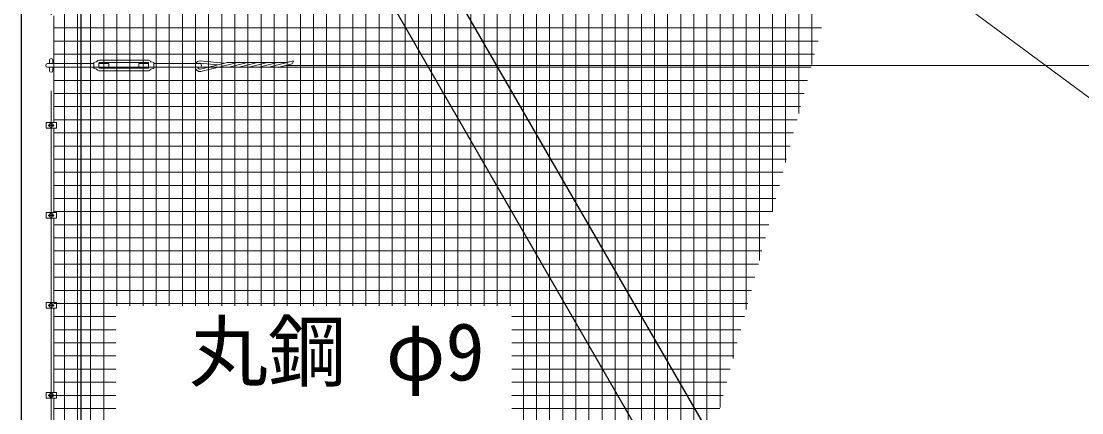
# Model space of a CAD drawing. Units: millimetres, scale not verified. Extents: x -16800 to 16800, y -11880 to 11880.
# Drawn here: x -12170 to -8632, y 2699 to 4005 of the extents above; entities that cross this region are included whole.
import ezdxf
from ezdxf.enums import TextEntityAlignment as Align

# ---------------------------------------------------------------- set-up
doc = ezdxf.new("R2010")
doc.units = ezdxf.units.MM
doc.header["$LTSCALE"] = 40
doc.linetypes.add('USER1', pattern=[50.8, 31.75, -6.35, 6.35, -6.35])
for name, color, linetype, lineweight in [('0-1_D-STR1', 1, 'Continuous', 25), ('0-2_D-BMK', 2, 'USER1', 13), ('0-3_D-STR3', 3, 'Continuous', 13), ('0-5_D-STR-TXT', 7, 'Continuous', 13), ('0-7_D-STR2', 7, 'Continuous', 13)]:
    doc.layers.add(name, color=color, linetype=linetype, lineweight=lineweight)
doc.styles.add('ＭＳ ゴシック', font='')
doc.styles.get('ＭＳ ゴシック').set_extended_font_data('MS Gothic')

msp = doc.modelspace()

# ---------------------------------------------------------------- linework, layer by layer
at = {"layer": '0-1_D-STR1'}
for p, q in [((-11778.48, 5925.82), (-6984.08, -2378.32)), ((-11905.6, 5746.01), (-7184.08, -2431.91)), ((-11970.08, -3542.48), (-11970.08, 5713.77))]:
    msp.add_line(p, q, dxfattribs=at)
msp.add_lwpolyline([(-11970.08, 6457.52), (-12170.08, 6457.52), (-12170.08, -3542.48)], dxfattribs=at)
at = {"layer": '0-2_D-BMK'}
for p, q in [((-12070.08, -3593.48), (-12070.08, 6508.52)), ((-12080.08, 3657.52), (-12060.08, 3657.52)), ((-12080.08, 3357.52), (-12060.08, 3357.52)), ((-12080.08, 3057.52), (-12060.08, 3057.52)), ((-12080.08, 2757.52), (-12060.08, 2757.52))]:
    msp.add_line(p, q, dxfattribs=at)
at = {"layer": '0-3_D-STR3'}
for p, q in [((-11274.39, 5727.81), (-2437.96, -826.98)), ((-12061.58, 3667.02), (-12061.58, 4023.02)), ((-12082.08, 3863.52), (-11928.08, 3863.52)), ((-12076.08, 3874.52), (-12076.08, 3863.52)), ((-12064.08, 3874.52), (-12064.08, 3863.52)), ((-11928.08, 3867.52), (-11920.28, 3869.19)), ((-11928.08, 3847.52), (-11928.08, 3867.52)), ((-11911.08, 3850.02), (-11911.08, 3865.02)), ((-11911.08, 3863.52), (-11878.08, 3863.52)), ((-11909.08, 3875.52), (-11747.08, 3875.52)), ((-11909.08, 3867.02), (-11747.08, 3867.02)), ((-11778.08, 3851.52), (-11778.08, 3863.52)), ((-11778.08, 3863.52), (-11745.08, 3863.52)), ((-11745.08, 3850.02), (-11745.08, 3865.02)), ((-11728.08, 3863.52), (-11574.08, 3863.52)), ((-11573.22, 3864.88), (-11515.55, 3858.89)), ((-11573.01, 3872.9), (-11492.68, 3864.56)), ((-11571.82, 3844.94), (-11486.16, 3866.18)), ((-11570.58, 3837), (-11452.92, 3866.18)), ((-11283.17, 3867.06), (-11478.94, 3867.06)), ((-11476.94, 3851.98), (-11419.68, 3866.18)), ((-11443.7, 3851.98), (-11386.44, 3866.18)), ((-11410.46, 3851.98), (-11353.2, 3866.18)), ((-11377.22, 3851.98), (-11319.96, 3866.18)), ((-11343.98, 3851.98), (-11262.16, 3872.27)), ((-11310.74, 3851.98), (-11266.06, 3863.06)), ((-11288.4, 3857.52), (729.92, 3857.52)), ((-12082.08, 3851.52), (-11928.08, 3851.52)), ((-12076.08, 3851.52), (-12076.08, 3840.52)), ((-12064.08, 3851.52), (-12064.08, 3840.52)), ((-11928.08, 3847.52), (-11920.28, 3845.85)), ((-11909.08, 3848.02), (-11747.08, 3848.02)), ((-11909.08, 3839.52), (-11747.08, 3839.52)), ((-11778.08, 3851.52), (-11745.08, 3851.52)), ((-11728.08, 3847.52), (-11735.89, 3845.85)), ((-11728.08, 3851.52), (-11574.08, 3851.52)), ((-11317.02, 3851.1), (-11513.73, 3851.1)), ((-12087.28, 3667.02), (-12052.88, 3667.02)), ((-12087.28, 3667.02), (-12087.28, 3648.02)), ((-12087.28, 3648.02), (-12052.88, 3648.02)), ((-12076.58, 3661.27), (-12070.08, 3665.03)), ((-12076.58, 3653.77), (-12076.58, 3661.27)), ((-12070.08, 3650.02), (-12076.58, 3653.77)), ((-12070.08, 3665.03), (-12063.58, 3661.27)), ((-12063.58, 3653.77), (-12070.08, 3650.02)), ((-12063.58, 3661.27), (-12063.58, 3653.77)), ((-12061.58, 3367.02), (-12061.58, 3648.02)), ((-12052.88, 3667.02), (-12052.88, 3648.02)), ((-12087.28, 3367.02), (-12052.88, 3367.02)), ((-12087.28, 3367.02), (-12087.28, 3348.02)), ((-12076.58, 3361.27), (-12070.08, 3365.03)), ((-12070.08, 3365.03), (-12063.58, 3361.27)), ((-12052.88, 3367.02), (-12052.88, 3348.02)), ((-12087.28, 3348.02), (-12052.88, 3348.02)), ((-12076.58, 3353.77), (-12076.58, 3361.27)), ((-12070.08, 3350.02), (-12076.58, 3353.77)), ((-12063.58, 3353.77), (-12070.08, 3350.02)), ((-12063.58, 3361.27), (-12063.58, 3353.77)), ((-12061.58, 3067.02), (-12061.58, 3348.02)), ((-12087.28, 3067.02), (-12052.88, 3067.02)), ((-12087.28, 3067.02), (-12087.28, 3048.02)), ((-12087.28, 3048.02), (-12052.88, 3048.02)), ((-12076.58, 3061.27), (-12070.08, 3065.03)), ((-12076.58, 3053.77), (-12076.58, 3061.27)), ((-12070.08, 3050.02), (-12076.58, 3053.77)), ((-12070.08, 3065.03), (-12063.58, 3061.27)), ((-12063.58, 3053.77), (-12070.08, 3050.02)), ((-12063.58, 3061.27), (-12063.58, 3053.77)), ((-12061.58, 2767.02), (-12061.58, 3048.02)), ((-12052.88, 3067.02), (-12052.88, 3048.02)), ((-12087.28, 2767.02), (-12052.88, 2767.02)), ((-12087.28, 2767.02), (-12087.28, 2748.02)), ((-12076.58, 2761.27), (-12070.08, 2765.03)), ((-12076.58, 2753.77), (-12076.58, 2761.27)), ((-12070.08, 2765.03), (-12063.58, 2761.27)), ((-12063.58, 2761.27), (-12063.58, 2753.77)), ((-12052.88, 2767.02), (-12052.88, 2748.02)), ((-12087.28, 2748.02), (-12052.88, 2748.02)), ((-12070.08, 2750.02), (-12076.58, 2753.77)), ((-12063.58, 2753.77), (-12070.08, 2750.02)), ((-12061.58, 2467.02), (-12061.58, 2748.02))]:
    msp.add_line(p, q, dxfattribs=at)
for points in [[(-11911.08, 3851.52), (-11878.08, 3851.52), (-11878.08, 3863.52)], [(-11728.08, 3847.52), (-11728.08, 3867.52), (-11735.89, 3869.19)]]:
    msp.add_lwpolyline(points, dxfattribs=at)
for centre in [(-12070.08, 3657.52), (-12070.08, 3357.52), (-12070.08, 3057.52), (-12070.08, 2757.52)]:
    msp.add_circle(centre, 6.25, dxfattribs=at)
for centre, radius, start, end in [((-12082.08, 3857.52), 6, 90, 270), ((-12070.08, 3874.52), 6, 0, 180), ((-11921.12, 3873.11), 4, 282.09925, 326.11888), ((-11909.08, 3865.02), 10.5, 90, 146.11888), ((-11909.08, 3865.02), 2, 90, 180), ((-11747.08, 3865.02), 10.5, 33.88112, 90), ((-11747.08, 3865.02), 2, 0, 90), ((-11735.05, 3873.11), 4, 213.88112, 257.90075), ((-11572.21, 3854.93), 18, 92.82496, 151.48944), ((-11572.21, 3854.93), 10, 95.82544, 120.77566), ((-11574.08, 3857.52), 6, 270, 90), ((-11478.94, 3837.06), 30, 90, 103.92636), ((-11445.7, 3837.06), 30, 90, 103.92636), ((-11412.46, 3837.06), 30, 90, 103.92636), ((-11379.22, 3837.06), 30, 90, 103.92636), ((-11345.98, 3837.06), 30, 90, 103.92636), ((-11312.74, 3837.06), 30, 90, 103.92636), ((-11329.42, 3895.32), 71.11, 333.02173, 341.08588), ((-12070.08, 3840.52), 6, 180, 0), ((-11921.12, 3841.94), 4, 33.88112, 77.90075), ((-11909.08, 3850.02), 10.5, 213.88112, 270), ((-11909.08, 3850.02), 2, 180, 270), ((-11747.08, 3850.02), 2, 270, 0), ((-11747.08, 3850.02), 10.5, 270, 326.11888), ((-11735.05, 3841.94), 4, 102.09925, 146.11888), ((-11572.21, 3854.93), 18, 191.63319, 275.17572), ((-11572.21, 3854.93), 10, 199.92759, 272.18972), ((-11484.16, 3881.1), 30, 270, 283.92645), ((-11450.92, 3881.1), 30, 270, 283.92645), ((-11417.68, 3881.1), 30, 270, 283.92645), ((-11384.44, 3881.1), 30, 270, 283.92645), ((-11351.2, 3881.1), 30, 270, 283.92645), ((-11317.96, 3881.1), 30, 270, 283.92645)]:
    msp.add_arc(centre, radius, start, end, dxfattribs=at)
at = {"layer": '0-7_D-STR2'}
for p, q in [((-12026.1, -1142.48), (-12026.1, 6357.52)), ((-11982.35, -1142.48), (-11982.35, 6357.52)), ((-11938.6, -1142.48), (-11938.6, 6357.52)), ((-11894.85, -1142.48), (-11894.85, 6357.52)), ((-11851.1, 3056.09), (-11851.1, 6357.52)), ((-11807.35, 3056.09), (-11807.35, 6357.52)), ((-11763.6, 3056.09), (-11763.6, 6357.52)), ((-11719.85, 3056.09), (-11719.85, 6357.52)), ((-11676.1, 3056.09), (-11676.1, 6357.52)), ((-11632.35, 3056.09), (-11632.35, 6357.52)), ((-11588.6, 3056.09), (-11588.6, 6357.52)), ((-11544.85, 3056.09), (-11544.85, 6357.52)), ((-11501.1, 3056.09), (-11501.1, 6357.52)), ((-11457.35, 3056.09), (-11457.35, 6357.52)), ((-11413.6, 3056.09), (-11413.6, 6357.52)), ((-11369.85, 3056.09), (-11369.85, 6357.52)), ((-11326.1, 3056.09), (-11326.1, 6357.52)), ((-11282.35, 3056.09), (-11282.35, 6357.52)), ((-11238.6, 3056.09), (-11238.6, 6357.52)), ((-11194.85, 3056.09), (-11194.85, 6357.52)), ((-11151.1, 3056.09), (-11151.1, 6357.52)), ((-11107.35, 3056.09), (-11107.35, 6357.52)), ((-11063.6, 3056.09), (-11063.6, 6357.52)), ((-11019.85, 3056.09), (-11019.85, 6357.52)), ((-10976.1, 3056.09), (-10976.1, 6357.52)), ((-10932.35, 3056.09), (-10932.35, 6357.52)), ((-10888.6, 3056.09), (-10888.6, 6357.52)), ((-10844.85, 3056.09), (-10844.85, 6357.52)), ((-10801.1, 3056.09), (-10801.1, 6357.52)), ((-10757.35, 3056.09), (-10757.35, 6357.52)), ((-10713.6, 3056.09), (-10713.6, 6357.52)), ((-10669.85, 3056.09), (-10669.85, 6357.52)), ((-10626.1, 3056.09), (-10626.1, 6357.52)), ((-10582.35, 3056.09), (-10582.35, 6357.52)), ((-10538.6, 3056.09), (-10538.6, 6357.52)), ((-10494.85, 268.17), (-10494.85, 6357.52)), ((-10451.1, 431.45), (-10451.1, 6357.52)), ((-10407.35, 594.72), (-10407.35, 6357.52)), ((-10363.6, 758), (-10363.6, 6357.52)), ((-10319.85, 921.28), (-10319.85, 6357.52)), ((-10276.1, 1084.55), (-10276.1, 6357.52)), ((-10232.35, 1247.83), (-10232.35, 6357.52)), ((-10188.6, 1411.11), (-10188.6, 6357.52)), ((-10144.85, 1574.39), (-10144.85, 6357.52)), ((-10101.1, 1737.66), (-10101.1, 6357.52)), ((-10057.35, 1900.94), (-10057.35, 6357.52)), ((-10013.6, 2064.22), (-10013.6, 6357.52)), ((-9969.85, 2227.49), (-9969.85, 6357.52)), ((-9926.1, 2390.77), (-9926.1, 6357.52)), ((-9882.35, 2554.05), (-9882.35, 6357.52)), ((-9838.6, 2717.33), (-9838.6, 6357.52)), ((-9794.85, 2880.6), (-9794.85, 6357.52)), ((-9751.1, 3043.88), (-9751.1, 6357.52)), ((-9707.35, 3207.16), (-9707.35, 6357.52)), ((-9663.6, 3370.44), (-9663.6, 6357.52)), ((-9619.85, 3533.71), (-9619.85, 6357.52)), ((-9576.1, 3696.99), (-9576.1, 6357.52)), ((-9532.35, 3860.27), (-9532.35, 6357.52)), ((-12061.58, 3982.5), (-9499.6, 3982.5)), ((-12061.58, 3938.75), (-9511.32, 3938.75)), ((-12061.58, 3895), (-9523.05, 3895)), ((-12061.58, 3851.25), (-9534.77, 3851.25)), ((-12061.58, 3807.5), (-9546.49, 3807.5)), ((-12061.58, 3763.75), (-9558.22, 3763.75)), ((-12061.58, 3720), (-9569.94, 3720)), ((-12061.58, 3676.25), (-9581.66, 3676.25)), ((-12061.58, 3632.5), (-9593.38, 3632.5)), ((-12061.58, 3588.75), (-9605.11, 3588.75)), ((-12061.58, 3545), (-9616.83, 3545)), ((-12061.58, 3501.25), (-9628.55, 3501.25)), ((-12061.58, 3457.5), (-9640.28, 3457.5)), ((-12061.58, 3413.75), (-9652, 3413.75)), ((-12061.58, 3370), (-9663.72, 3370)), ((-12061.58, 3326.25), (-9675.44, 3326.25)), ((-12061.58, 3282.5), (-9687.17, 3282.5)), ((-12061.58, 3238.75), (-9698.89, 3238.75)), ((-12061.58, 3195), (-9710.61, 3195)), ((-12061.58, 3151.25), (-9722.33, 3151.25)), ((-12061.58, 3107.5), (-9734.06, 3107.5)), ((-12061.58, 3063.75), (-9745.78, 3063.75)), ((-12061.58, 3020), (-11854.35, 3020)), ((-10533.54, 3020), (-9757.5, 3020)), ((-12061.58, 2976.25), (-11854.35, 2976.25)), ((-10533.54, 2976.25), (-9769.23, 2976.25)), ((-12061.58, 2932.5), (-11854.35, 2932.5)), ((-10533.54, 2932.5), (-9780.95, 2932.5)), ((-12061.58, 2888.75), (-11854.35, 2888.75)), ((-10533.54, 2888.75), (-9792.67, 2888.75)), ((-12061.58, 2845), (-11854.35, 2845)), ((-10533.54, 2845), (-9804.39, 2845)), ((-12061.58, 2801.25), (-11854.35, 2801.25)), ((-10533.54, 2801.25), (-9816.12, 2801.25)), ((-12061.58, 2757.5), (-11854.35, 2757.5)), ((-10533.54, 2757.5), (-9827.84, 2757.5)), ((-12061.58, 2713.75), (-11854.35, 2713.75)), ((-10533.54, 2713.75), (-9839.56, 2713.75))]:
    msp.add_line(p, q, dxfattribs=at)

# ---------------------------------------------------------------- texts
at = {"layer": '0-5_D-STR-TXT', "style": 'ＭＳ ゴシック'}
msp.add_text('丸鋼 φ9', height=192.4, dxfattribs=at).set_placement((-11609.52, 2749.59), align=Align.BOTTOM_LEFT)

doc.saveas('drawing.dxf')
